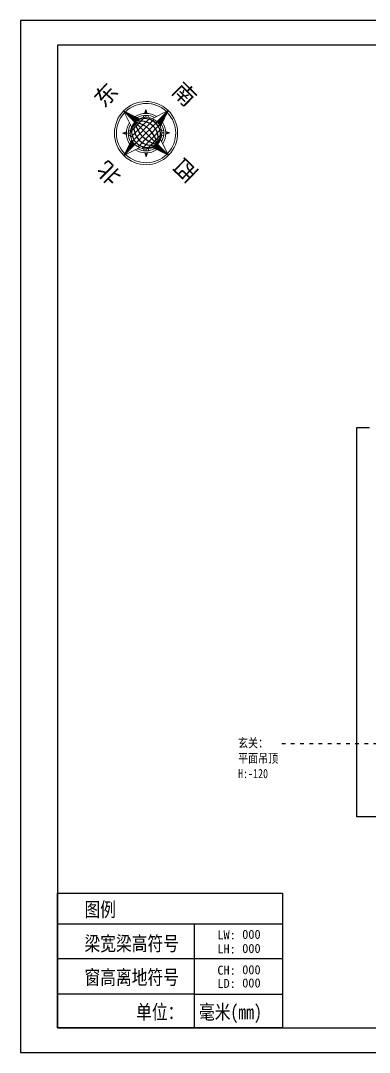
# Model space of a CAD drawing. Header units: millimetres. Extents: x -113526 to 211532, y -79714 to 28306.
# Drawn here: x 119371 to 125070, y -52823 to -35977 of the extents above; entities that cross this region are included whole.
import ezdxf
from ezdxf.enums import TextEntityAlignment as Align

# ---------------------------------------------------------------- set-up
doc = ezdxf.new("R2010")
doc.units = ezdxf.units.MM
doc.linetypes.add('ACAD_ISO03W100', pattern=[30, 12, -18])
for name, color, linetype in [('$Longfin_AP_HATCH', 1, 'Continuous'), ('10线框', 8, 'Continuous'), ('J-墙体', 7, 'Continuous'), ('原始图层', 150, 'Continuous'), ('填充', 8, 'Continuous'), ('文字说明', 4, 'Continuous')]:
    doc.layers.add(name, color=color, linetype=linetype)
doc.layers.add('内线', color=8, linetype='Continuous', lineweight=9)
doc.layers.add('外线', color=4, linetype='Continuous', lineweight=15)
doc.styles.add('HT', font='simhei.ttf', dxfattribs={"width": 0.8})
doc.styles.add('宋体', font='', dxfattribs={"width": 0.7})
doc.styles.add('标准', font='simhei.ttf')
doc.styles.add('黑体', font='simhei.ttf', dxfattribs={"width": 0.8})
doc.styles.get('宋体').set_extended_font_data('新宋体')
doc.dimstyles.new('A3 HBA_80', dxfattribs={"dimscale": 80, "dimtxt": 2, "dimasz": 0.03, "dimexe": 2, "dimexo": 2.5, "dimgap": 0.6, "dimtad": 1, "dimdec": 0, "dimzin": 0, "dimdsep": 46, "dimtxsty": '标准', "dimblk": 'HBA_DIMENSION_TICK', "dimcen": 0, "dimclrd": 1, "dimclre": 1, "dimclrt": 2, "dimadec": 0, "dimazin": 0, "dimtfac": 1, "dimtdec": 0, "dimtix": 1, "dimtmove": 2, "dimatfit": 3, "dimldrblk": 'DOT', "dimfxl": 1, "dimtvp": 1, "dimtolj": 1, "dimtzin": 0, "dimarcsym": 0})

# ---------------------------------------------------------------- blocks, each defined once
blk = doc.blocks.new('图框')
at = {"layer": '10线框', "color": 4}
blk.add_lwpolyline([(320670, -86662), (301520, -86662), (301520, -100262), (320670, -100262)], close=True, dxfattribs=at)
blk = doc.blocks.new('*X105')
at = {"color": 0, "linetype": 'ByBlock'}
for p, q in [((-215.75, 162.49), (-215.747, 162.49)), ((-215.75, 162.48), (-215.743, 162.48)), ((-215.75, 162.47), (-215.74, 162.47)), ((-215.75, 162.46), (-215.737, 162.46)), ((-215.75, 162.45), (-215.733, 162.45)), ((-215.75, 162.44), (-215.73, 162.44)), ((-215.75, 162.43), (-215.727, 162.43)), ((-215.75, 162.42), (-215.723, 162.42)), ((-215.75, 162.41), (-215.72, 162.41)), ((-215.75, 162.4), (-215.717, 162.4)), ((-215.75, 162.39), (-215.713, 162.39)), ((-215.75, 162.38), (-215.71, 162.38)), ((-215.75, 162.37), (-215.707, 162.37)), ((-215.75, 162.36), (-215.703, 162.36)), ((-215.75, 162.35), (-215.7, 162.35)), ((-215.75, 162.34), (-215.697, 162.34)), ((-215.75, 162.33), (-215.693, 162.33)), ((-215.75, 162.32), (-215.69, 162.32)), ((-215.75, 162.31), (-215.687, 162.31)), ((-215.75, 162.3), (-215.683, 162.3)), ((-215.75, 162.29), (-215.68, 162.29)), ((-215.75, 162.28), (-215.677, 162.28)), ((-215.75, 162.27), (-215.673, 162.27)), ((-215.75, 162.26), (-215.67, 162.26)), ((-215.75, 162.25), (-215.667, 162.25))]:
    blk.add_line(p, q, dxfattribs=at)
blk = doc.blocks.new('A$C2CD672AE')
at = {"layer": '内线'}
for p, q in [((1439, 2139), (1490, 716)), ((1073, 1791), (1139, 1730)), ((1171, 1700), (1204, 1670)), ((1737, 1720), (1707, 1688)), ((1828, 1818), (1767, 1753)), ((2175, 1453), (753, 1402)), ((1192, 1134), (1222, 1167)), ((1757, 1155), (1725, 1185)), ((1101, 1037), (1161, 1102)), ((1855, 1064), (1790, 1124))]:
    blk.add_line(p, q, dxfattribs=at)
blk.add_ellipse((1464, 1427), major_axis=(711, 26), ratio=1, start_param=3.141978264177717, end_param=9.425163571357302, dxfattribs=at)
at = {"layer": '填充'}
for p, q in [((1219, 1686), (1690, 1703)), ((1117, 1504), (1805, 1529)), ((1150, 1594), (1766, 1616)), ((1123, 1326), (1812, 1351)), ((1163, 1239), (1779, 1261)), ((1239, 1152), (1709, 1169))]:
    blk.add_line(p, q, dxfattribs=at)
for centre, major_axis, start_param, end_param in [((1512, 1429), (359, 13), 1.703934, 4.579254), ((1638, 1434), (396, 14), 2.024394, 4.258792), ((1978, 1446), (624, 23), 2.535824, 3.747363), ((1417, 1426), (359, 13), -1.437658, 1.437662), ((1291, 1421), (396, 14), -1.117199, 1.117198), ((951, 1409), (624, 23), -0.605771, 0.605769)]:
    blk.add_ellipse(centre, major_axis=major_axis, ratio=1, start_param=start_param, end_param=end_param, dxfattribs=at)
at = {"layer": '外线', "color": 4}
for p, q in [((1326, 1755), (1439, 2139)), ((1439, 2139), (1578, 1764)), ((1119, 1708), (1073, 1791)), ((1073, 1791), (1160, 1752)), ((1166, 1621), (1142, 1665)), ((1204, 1732), (1249, 1711)), ((1658, 1726), (1702, 1749)), ((1745, 1773), (1828, 1818)), ((1768, 1688), (1748, 1642)), ((1828, 1818), (1788, 1732)), ((753, 1402), (1127, 1542)), ((1136, 1289), (753, 1402)), ((1792, 1566), (2175, 1453)), ((2175, 1453), (1801, 1313)), ((1160, 1167), (1181, 1212)), ((1762, 1233), (1786, 1190)), ((1101, 1037), (1140, 1123)), ((1184, 1082), (1101, 1037)), ((1270, 1129), (1226, 1105)), ((1490, 716), (1350, 1090)), ((1602, 1100), (1490, 716)), ((1724, 1123), (1679, 1144)), ((1855, 1064), (1769, 1103)), ((1810, 1147), (1855, 1064))]:
    blk.add_line(p, q, dxfattribs=at)
for major_axis, start_param, end_param in [((667, 24), 1.593102, 3.119284), ((667, 24), 0.022306, 1.548488), ((444, 16), 1.779546, 2.932844), ((444, 16), 0.208747, 1.362046), ((400, 14), 1.84607, 2.866322), ((356, 13), 3.142587, 9.425772), ((400, 14), 0.275272, 1.295524), ((667, 24), -1.548489, -0.022306), ((667, 24), 3.163899, 4.690082), ((444, 16), 3.350341, 4.503639), ((400, 14), 3.416861, 4.437113), ((444, 16), -1.362047, -0.208749), ((400, 14), -1.295523, -0.275271)]:
    blk.add_ellipse((1464, 1427), major_axis=major_axis, ratio=1, start_param=start_param, end_param=end_param, dxfattribs=at)
at = {"layer": '填充', "zscale": 1423.198896863453}
for p, xscale, yscale, rotation in [((316625, -217920), 1423.198923259011, 1423.198883873476, 2.064354803936039), ((220812, 316588), 1423.198883873476, 1423.198923259011, 92.06435480393606), ((-217884, -313734), 1423.198883873496, 1423.198923259011, 272.064354803936), ((-313697, 220775), 1423.198923259011, 1423.198883873476, 182.064354803936)]:
    blk.add_blockref('*X105', p, dxfattribs=dict(at, xscale=xscale, yscale=yscale, rotation=rotation))
at = {"layer": '文字说明', "color": 4, "style": '宋体'}
for s, rotation, p in [('东', 3.7854, (1155, 2475)), ('南', 271.9394, (2505, 1716)), ('北', 91.7842, (426, 1098)), ('西', 182.5946, (1780, 404))]:
    blk.add_text(s, height=370, rotation=rotation, dxfattribs=at).set_placement(p)
blk = doc.blocks.new('DOT')
at = {"color": 0, "linetype": 'ByBlock'}
blk.add_line((-0.35, 0), (-1, 0), dxfattribs=at)
at = {"color": 0, "linetype": 'ByBlock', "const_width": 0.35}
blk.add_lwpolyline([(-0.175, 0, 1), (0.175, 0, 1)], format="xyb", close=True, dxfattribs=at)
blk = doc.blocks.new('HBA_DIMENSION_TICK')
at = {"color": 0, "linetype": 'ByBlock'}
for p, q in [((-10, 0), (0, 0)), ((0, 0), (10, 0))]:
    blk.add_line(p, q, dxfattribs=at)
at = {"color": 50, "linetype": 'ByBlock'}
blk.add_solid([(-10, -7), (-7, -10), (7, 10), (10, 7)], dxfattribs=at)

msp = doc.modelspace()

# ---------------------------------------------------------------- linework, layer by layer
at = {"ltscale": 200}
for p, q in [((124862.1, -48978.9), (124862.1, -42618.9)), ((124862.1, -42618.9), (125072.1, -42618.9)), ((125252.1, -48978.9), (124862.1, -48978.9))]:
    msp.add_line(p, q, dxfattribs=at)
at = {"color": 8}
for p, q in [((119974.4, -50724.4), (123647.8, -50724.4)), ((122206.8, -50724.4), (122206.8, -52420.7)), ((119974.4, -51288.9), (123647.8, -51288.9)), ((122206.8, -51870.7), (119974.4, -51870.7)), ((122206.8, -51870.7), (123647.8, -51870.7))]:
    msp.add_line(p, q, dxfattribs=at)
msp.add_lwpolyline([(119974.4, -50220.8), (123647.8, -50220.8), (123647.8, -52420.7), (119974.4, -52420.7)], close=True, dxfattribs=at)
at = {"layer": '10线框'}
for p, q in [((119974.4, -36378.7), (119974.4, -52420.7)), ((142489.5, -36378.7), (119974.4, -36378.7)), ((119974.4, -52420.7), (142489.5, -52420.7))]:
    msp.add_line(p, q, dxfattribs=at)

# ---------------------------------------------------------------- block references
at = {"xscale": 1.238710232719313, "yscale": 1.238710232704761, "zscale": 1.238710232707264}
msp.add_blockref('图框', (-254124.8, 71372.5), dxfattribs=at)
at = {"ltscale": 5, "xscale": 0.7250825573116804, "yscale": 0.7250825400114991, "zscale": 0.7250825279308203, "rotation": 43.33838638122501}
msp.add_blockref('A$C2CD672AE', (121359, -39294.3), dxfattribs=at)

# ---------------------------------------------------------------- texts
at = {"layer": '10线框', "lineweight": 30, "ltscale": 200, "insert": (122924.1, -47695.1), "char_height": 150, "width": 2359.969, "attachment_point": 1, "style": '黑体'}
msp.add_mtext('{\\fKaiTi|b0|i0|c134|p49;\\C2;玄关：\\P平面吊顶\\PH:-120}', dxfattribs=at)
at = {"layer": 'J-墙体', "color": 8, "style": 'HT', "width": 0.8}
for s, p in [('图例', (120415.3, -50606.7)), ('梁宽梁高符号', (120415.3, -51163.5)), ('窗高离地符号', (120415.3, -51715.3)), ('          单位：  毫米(mm)', (119975.4, -52281.8))]:
    msp.add_text(s, height=235.62, dxfattribs=at).set_placement(p)
at = {"layer": '原始图层', "color": 8, "style": '黑体', "flags": 4}
for tag, p in [('LW:', (122736.7, -50904.3)), ('000', (123142.2, -50895.9)), ('LH:', (122736.7, -51134.2)), ('000', (123142.2, -51125.7)), ('CH:', (122736.7, -51481.3)), ('000', (123142.2, -51472.9)), ('LD:', (122736.7, -51697.3)), ('000', (123142.2, -51688.9))]:
    msp.add_attdef(tag, text='IF', height=147.51, dxfattribs=at).set_placement(p, align=Align.MIDDLE_CENTER)

# ---------------------------------------------------------------- leaders
at = {"layer": '$Longfin_AP_HATCH', "color": 2, "linetype": 'ACAD_ISO03W100', "ltscale": 5}
msp.add_leader([(125798.6, -47786.5), (123609.6, -47786.5)], dimstyle='A3 HBA_80', override={"dimtxt": 1.3, "dimasz": 1.5, "dimtad": 0, "dimtxsty": '宋体', "dimclrd": 250, "dimclre": 250, "dimldrblk": 'DOT', "dimfxl": 100, "dimfxlon": 1}, dxfattribs=at)

doc.saveas('drawing.dxf')
